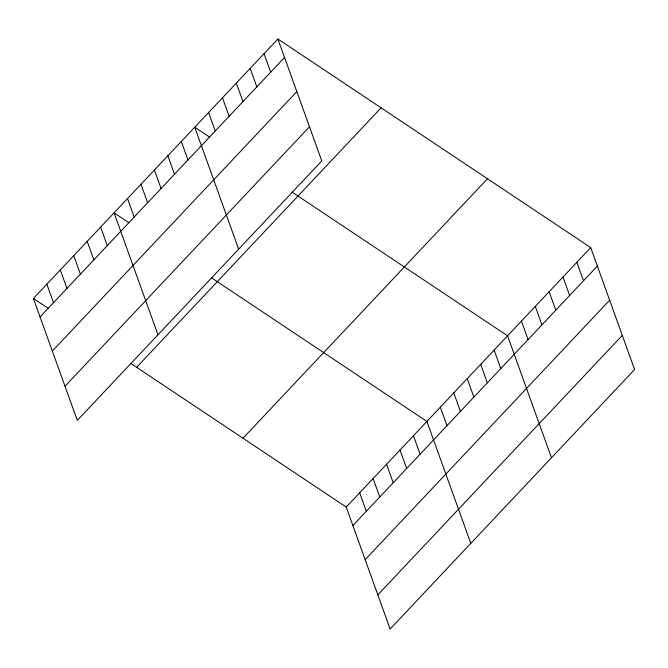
<?xml version="1.0" encoding="UTF-8"?>
<svg xmlns="http://www.w3.org/2000/svg" width="668" height="668" viewBox="0 0 668 668"><rect width="100%" height="100%" fill="white"/><g stroke="black" fill="none" stroke-linecap="round" stroke-linejoin="round"><path stroke-width="1" d="M277.88 38.995L321.776 160.93L77.296 420.406L33.4 298.471L277.88 38.995L590.704 247.594L634.6 369.529L390.12 629.005L346.224 507.07L130.561 363.258M40.055 316.949L284.535 57.473M52.346 351.092L296.826 91.616M65.005 386.263L309.484 126.786M136.631 367.308L381.111 107.832M242.993 438.233L487.473 178.757M346.224 507.07L590.704 247.594M352.879 525.557L597.351 266.073M365.171 559.692L609.642 300.216M377.829 594.871L622.309 335.394M209.501 137.049L194.755 127.212L238.651 249.147M291.916 192L507.58 335.82L551.476 457.755M128.824 222.678L114.078 212.841L157.974 334.777M211.238 277.629L426.902 421.441L470.798 543.376M33.4 298.471L48.146 308.307M576.843 262.299L583.498 280.777M562.99 277.003L569.645 295.481M549.138 291.707L555.793 310.186M535.285 306.412L541.94 324.89M521.432 321.116L528.087 339.594M494.128 350.09L500.783 368.569M480.684 364.361L487.339 382.839M467.241 378.631L473.896 397.109M453.789 392.901L460.444 411.388M440.346 407.171L447.001 425.658M413.45 435.72L420.105 454.198M264.027 53.699L270.682 72.177M400.007 449.99L406.662 468.468M250.174 68.403L256.821 86.882M386.563 464.26L393.218 482.739M236.313 83.099L242.968 101.586M373.111 478.53L379.766 497.009M222.461 97.804L229.116 116.29M359.668 492.8L366.323 511.287M208.608 112.508L215.263 130.995M181.312 141.482L187.967 159.969M167.86 155.761L174.515 174.239M154.417 170.031L161.071 188.51M140.973 184.301L147.628 202.78M127.521 198.571L134.176 217.05M100.634 227.112L107.289 245.599M87.182 241.382L93.837 259.869M73.739 255.652L80.394 274.139M60.295 269.93L66.95 288.409M46.843 284.201L53.498 302.679"/></g></svg>
